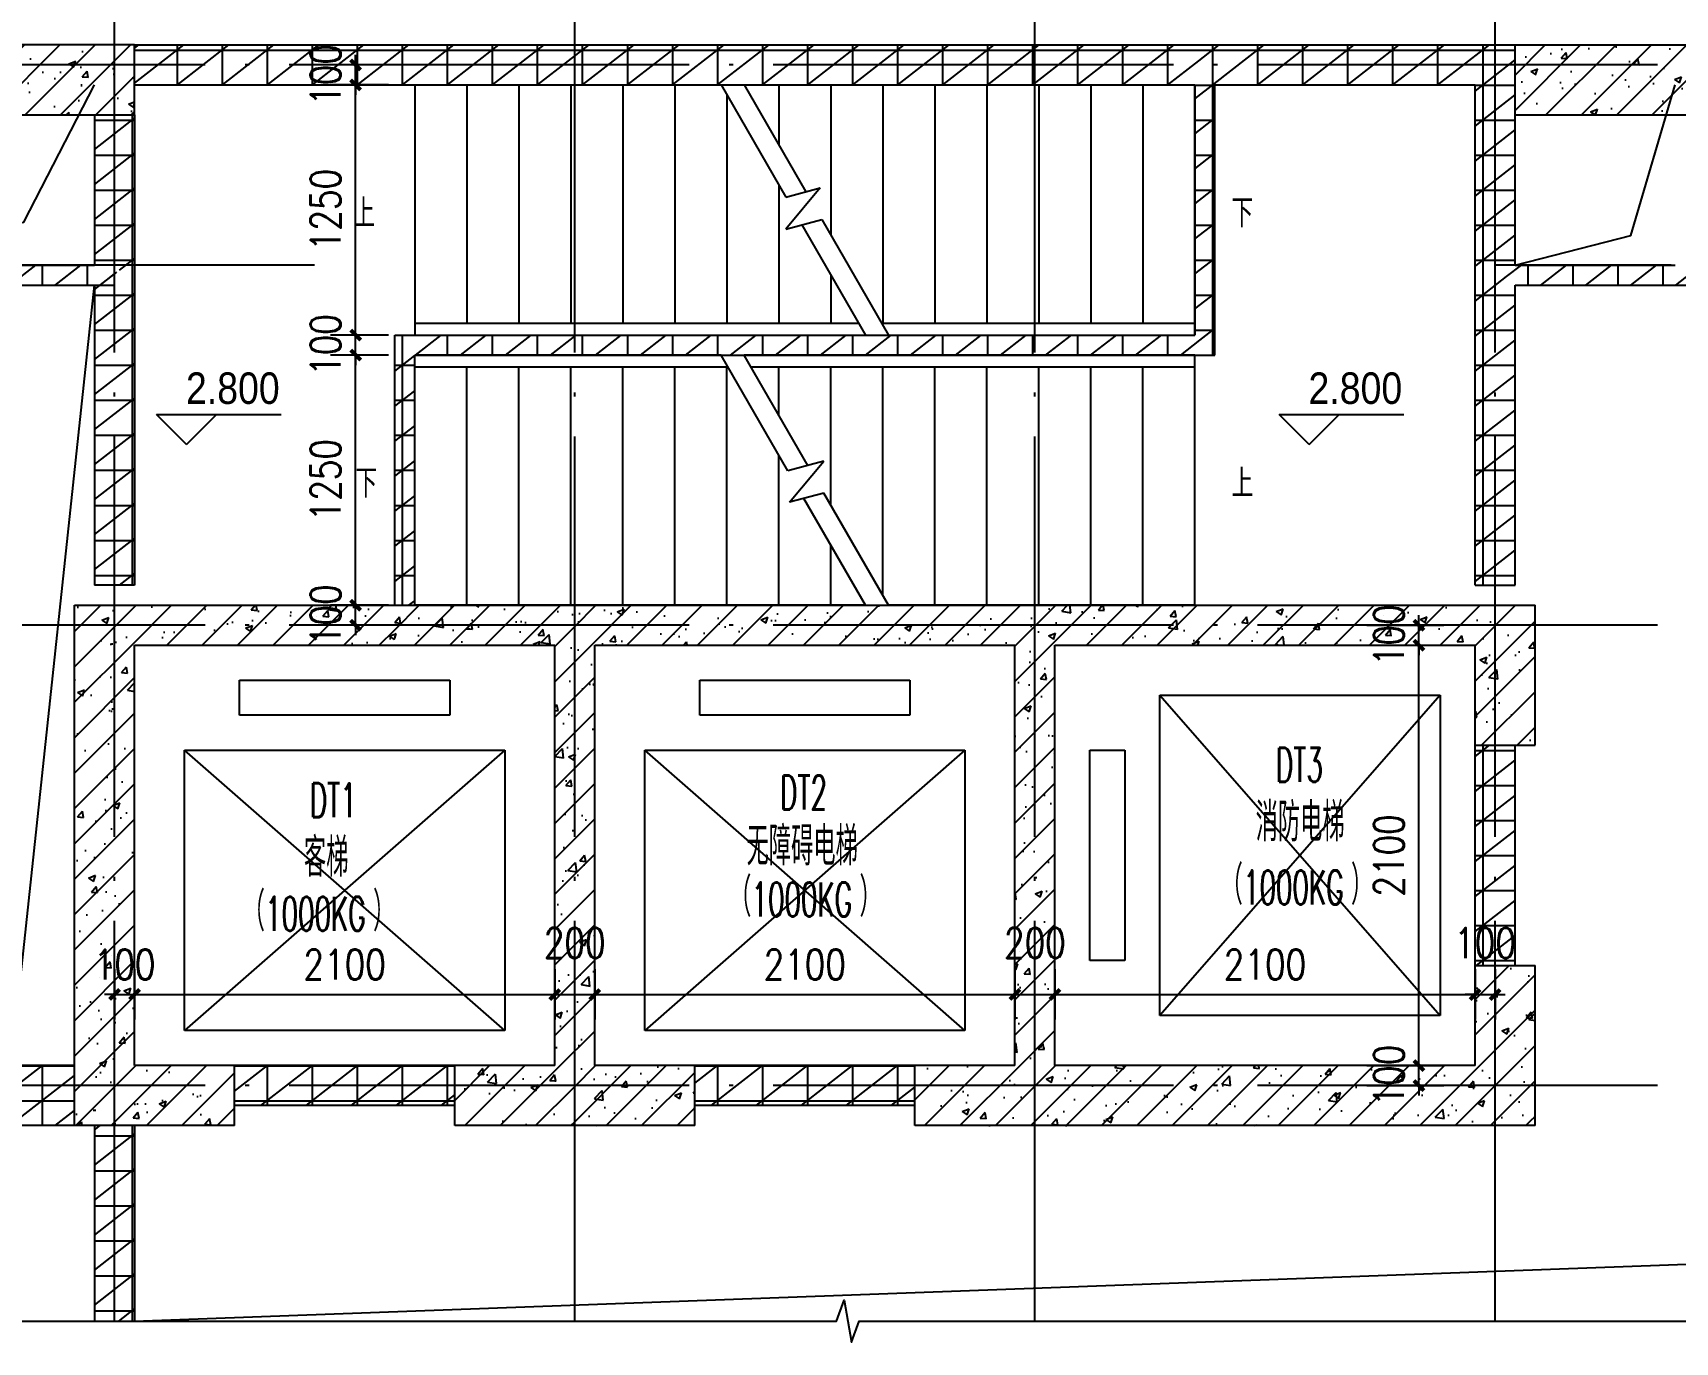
# Model space of a CAD drawing. Extents: x 718358 to 1668613, y -348838 to -159582.
# Drawn here: x 809477 to 817686, y -245156 to -238614 of the extents above; entities that cross this region are included whole.
import ezdxf

# ---------------------------------------------------------------- set-up
doc = ezdxf.new("R2010")
doc.units = 0
doc.header["$LTSCALE"] = 1000
doc.linetypes.add('DOTE', pattern=[2.42, 2, -0.2, 0.02, -0.2])
for name, color, linetype in [('建-墙体', 2, 'Continuous'), ('建-尺寸', 73, 'Continuous'), ('建-影线', 8, 'Continuous'), ('建-房间名', 7, 'Continuous'), ('建-柱子', 6, 'Continuous'), ('建-标高', 3, 'Continuous'), ('建-楼梯', 4, 'Continuous'), ('建-符号', 3, 'Continuous'), ('建-符号说明', 7, 'Continuous'), ('建-轴网', 14, 'DOTE')]:
    doc.layers.add(name, color=color, linetype=linetype)
doc.styles.add('_TCH_DIM', font='gt单线西文.shx', dxfattribs={"width": 0.8, "bigfont": 'gt单线中文.shx'})
doc.styles.add('DIM_FONT', font='SIMPLEX.shx', dxfattribs={"width": 0.8, "bigfont": 'GBCBIG.shx'})
doc.dimstyles.new('DIMN50', dxfattribs={"dimscale": 0.5, "dimtxt": 300, "dimasz": 100, "dimexe": 250, "dimexo": 300, "dimgap": 150, "dimtad": 1, "dimdec": 0, "dimzin": 0, "dimdsep": 46, "dimtxsty": 'DIM_FONT', "dimblk": 'ARCHTICK', "dimcen": 0.09, "dimdle": 1, "dimclrt": 7, "dimazin": 2, "dimtfac": 1, "dimtdec": 0, "dimtix": 1, "dimtmove": 2, "dimatfit": 3, "dimldrblk": 'ARCHTICK', "dimfxl": 1, "dimtolj": 1, "dimtzin": 0, "dimarcsym": 0})
pattern_1 = [(0, (0, 0), (0, 175), []), (37.875, (200, 0), (-84.807639, 109.038328), []), (90, (200, 0), (-225, 1e-14), [])]
pattern_2 = [(45, (0, 0), (-88.388348, 88.388348), []), (50, (0, 0), (358.63009, -31.37607), [37.5, -412.5]), (355, (0, 0), (-69.37567, 376.09607), [30, -330]), (100.4514, (29.9, -2.6), (289.25469, 344.71977), [31.8701, -350.57106]), (46.1842, (0, 100), (533.62052, -82.7595), [56.25, -618.75]), (96.6356, (44.47, 93.1), (467.33135, 487.05894), [47.80514, -525.8565]), (351.1842, (0, 100), (467.33097, 487.0593), [45, -495]), (21, (50, 75), (298.45353, -201.30945), [37.5, -412.5]), (326, (50, 75), (121.65767, 362.57502), [30, -330]), (71.4514, (74.87, 58.22), (420.11131, 161.26525), [31.8701, -350.57106]), (37.5, (0, 0), (6.079928, 166.446927), [0, -326, 0, -335, 0, -331.25]), (7.5, (0, 0), (131.53477, 197.205856), [0, -191, 0, -318.5, 0, -126.25]), (327.5, (-111.5, 0), (266.911218, -11.277436), [0, -125, 0, -390, 0, -517.5]), (317.5, (-161.5, 0), (291.593085, 50.05249), [0, -162.5, 0, -259, 0, -367.5])]

# ---------------------------------------------------------------- blocks, each defined once
blk = doc.blocks.new('_ArchTick')
at = {"color": 0, "linetype": 'ByBlock', "const_width": 0.4}
blk.add_lwpolyline([(-0.5, -0.5), (0.5, 0.5)], dxfattribs=at)
blk = doc.blocks.new('*D3218')
at = {"layer": 'Defpoints', "color": 0, "transparency": 16777216}
for p in [(815994, -243774.3), (816405, -243774.3), (815994, -243874.4)]:
    blk.add_point(p, dxfattribs=at)
at = {"layer": '建-尺寸', "color": 0, "lineweight": -2, "transparency": 16777216}
for p, q in [((816144, -243774.3), (816530, -243774.3)), ((816405, -243774.3), (816405, -243724.3)), ((816405, -243874.4), (816405, -243774.3)), ((816144, -243874.4), (816530, -243874.4)), ((816405, -243874.4), (816405, -243924.4))]:
    blk.add_line(p, q, dxfattribs=at)
at = {"layer": '建-尺寸', "color": 0, "lineweight": -2, "transparency": 16777216, "xscale": 50, "yscale": 50, "zscale": 50}
for p, rotation in [((816405, -243774.3), 270), ((816405, -243874.4), 90)]:
    blk.add_blockref('_ArchTick', p, dxfattribs=dict(at, rotation=rotation))
at = {"layer": '建-尺寸', "color": 7, "transparency": 16777216, "insert": (816255, -243824.3), "char_height": 150, "attachment_point": 5, "rotation": 90, "style": 'DIM_FONT'}
blk.add_mtext('\\A1;100', dxfattribs=at)
blk = doc.blocks.new('*D3219')
at = {"layer": 'Defpoints', "color": 0, "transparency": 16777216}
for p in [(815994, -241674.3), (816405, -241674.3), (815994, -243774.3)]:
    blk.add_point(p, dxfattribs=at)
at = {"layer": '建-尺寸', "color": 0, "lineweight": -2, "transparency": 16777216}
for p, q in [((816144, -241674.3), (816530, -241674.3)), ((816405, -243774.8), (816405, -241673.8)), ((816144, -243774.3), (816530, -243774.3))]:
    blk.add_line(p, q, dxfattribs=at)
at = {"layer": '建-尺寸', "color": 0, "lineweight": -2, "transparency": 16777216, "xscale": 50, "yscale": 50, "zscale": 50}
for p, rotation in [((816405, -241674.3), 90), ((816405, -243774.3), 270)]:
    blk.add_blockref('_ArchTick', p, dxfattribs=dict(at, rotation=rotation))
at = {"layer": '建-尺寸', "color": 7, "transparency": 16777216, "insert": (816255, -242724.3), "char_height": 150, "attachment_point": 5, "rotation": 90, "style": 'DIM_FONT'}
blk.add_mtext('\\A1;2100', dxfattribs=at)
blk = doc.blocks.new('*D3220')
at = {"layer": 'Defpoints', "color": 0, "transparency": 16777216}
for p in [(815994, -241574.1), (816405, -241574.1), (815994, -241674.3)]:
    blk.add_point(p, dxfattribs=at)
at = {"layer": '建-尺寸', "color": 0, "lineweight": -2, "transparency": 16777216}
for p, q in [((816144, -241574.1), (816530, -241574.1)), ((816405, -241574.1), (816405, -241524.1)), ((816405, -241674.3), (816405, -241574.1)), ((816144, -241674.3), (816530, -241674.3)), ((816405, -241674.3), (816405, -241724.3))]:
    blk.add_line(p, q, dxfattribs=at)
at = {"layer": '建-尺寸', "color": 0, "lineweight": -2, "transparency": 16777216, "xscale": 50, "yscale": 50, "zscale": 50}
for p, rotation in [((816405, -241574.1), 270), ((816405, -241674.3), 90)]:
    blk.add_blockref('_ArchTick', p, dxfattribs=dict(at, rotation=rotation))
at = {"layer": '建-尺寸', "color": 7, "transparency": 16777216, "insert": (816255, -241624.2), "char_height": 150, "attachment_point": 5, "rotation": 90, "style": 'DIM_FONT'}
blk.add_mtext('\\A1;100', dxfattribs=at)
blk = doc.blocks.new('*D3221')
at = {"layer": 'Defpoints', "color": 0, "transparency": 16777216}
for p in [(809885.5, -243143.1), (809985.5, -243143.1), (809985.5, -243419.4)]:
    blk.add_point(p, dxfattribs=at)
at = {"layer": '建-尺寸', "color": 0, "lineweight": -2, "transparency": 16777216}
for p, q in [((809885.5, -243293.1), (809885.5, -243544.4)), ((809985.5, -243293.1), (809985.5, -243544.4)), ((809885.5, -243419.4), (809835.5, -243419.4)), ((809885.5, -243419.4), (809985.5, -243419.4)), ((809985.5, -243419.4), (810035.5, -243419.4))]:
    blk.add_line(p, q, dxfattribs=at)
at = {"layer": '建-尺寸', "color": 0, "lineweight": -2, "transparency": 16777216, "xscale": 50, "yscale": 50, "zscale": 50}
blk.add_blockref('_ArchTick', (809885.5, -243419.4), dxfattribs=at)
at = {"layer": '建-尺寸', "color": 0, "lineweight": -2, "transparency": 16777216, "xscale": 50, "yscale": 50, "zscale": 50, "rotation": 180}
blk.add_blockref('_ArchTick', (809985.5, -243419.4), dxfattribs=at)
at = {"layer": '建-尺寸', "color": 7, "transparency": 16777216, "insert": (809935.5, -243269.4), "char_height": 150, "attachment_point": 5, "style": 'DIM_FONT'}
blk.add_mtext('\\A1;100', dxfattribs=at)
blk = doc.blocks.new('*D3222')
at = {"layer": 'Defpoints', "color": 0, "transparency": 16777216}
for p in [(809985.5, -243143.1), (812085.5, -243143.1), (812085.5, -243419.4)]:
    blk.add_point(p, dxfattribs=at)
at = {"layer": '建-尺寸', "color": 0, "lineweight": -2, "transparency": 16777216}
for p, q in [((809985.5, -243293.1), (809985.5, -243544.4)), ((812085.5, -243293.1), (812085.5, -243544.4)), ((809985, -243419.4), (812086, -243419.4))]:
    blk.add_line(p, q, dxfattribs=at)
at = {"layer": '建-尺寸', "color": 0, "lineweight": -2, "transparency": 16777216, "xscale": 50, "yscale": 50, "zscale": 50, "rotation": 180}
blk.add_blockref('_ArchTick', (809985.5, -243419.4), dxfattribs=at)
at = {"layer": '建-尺寸', "color": 0, "lineweight": -2, "transparency": 16777216, "xscale": 50, "yscale": 50, "zscale": 50}
blk.add_blockref('_ArchTick', (812085.5, -243419.4), dxfattribs=at)
at = {"layer": '建-尺寸', "color": 7, "transparency": 16777216, "insert": (811035.5, -243269.4), "char_height": 150, "attachment_point": 5, "style": 'DIM_FONT'}
blk.add_mtext('\\A1;2100', dxfattribs=at)
blk = doc.blocks.new('*D3223')
at = {"layer": 'Defpoints', "color": 0, "transparency": 16777216}
for p in [(812085.5, -243143.1), (812285.5, -243143.1), (812285.5, -243419.4)]:
    blk.add_point(p, dxfattribs=at)
at = {"layer": '建-尺寸', "color": 0, "lineweight": -2, "transparency": 16777216}
for p, q in [((812085.5, -243293.1), (812085.5, -243544.4)), ((812285.5, -243293.1), (812285.5, -243544.4)), ((812085, -243419.4), (812286, -243419.4))]:
    blk.add_line(p, q, dxfattribs=at)
at = {"layer": '建-尺寸', "color": 0, "lineweight": -2, "transparency": 16777216, "xscale": 50, "yscale": 50, "zscale": 50, "rotation": 180}
blk.add_blockref('_ArchTick', (812085.5, -243419.4), dxfattribs=at)
at = {"layer": '建-尺寸', "color": 0, "lineweight": -2, "transparency": 16777216, "xscale": 50, "yscale": 50, "zscale": 50}
blk.add_blockref('_ArchTick', (812285.5, -243419.4), dxfattribs=at)
at = {"layer": '建-尺寸', "color": 7, "transparency": 16777216, "insert": (812185.5, -243161.9), "char_height": 150, "attachment_point": 5, "style": 'DIM_FONT'}
blk.add_mtext('\\A1;200', dxfattribs=at)
blk = doc.blocks.new('*D3224')
at = {"layer": 'Defpoints', "color": 0, "transparency": 16777216}
for p in [(812285.5, -243143.1), (814385.5, -243143.1), (814385.5, -243419.4)]:
    blk.add_point(p, dxfattribs=at)
at = {"layer": '建-尺寸', "color": 0, "lineweight": -2, "transparency": 16777216}
for p, q in [((812285.5, -243293.1), (812285.5, -243544.4)), ((814385.5, -243293.1), (814385.5, -243544.4)), ((812285, -243419.4), (814386, -243419.4))]:
    blk.add_line(p, q, dxfattribs=at)
at = {"layer": '建-尺寸', "color": 0, "lineweight": -2, "transparency": 16777216, "xscale": 50, "yscale": 50, "zscale": 50, "rotation": 180}
blk.add_blockref('_ArchTick', (812285.5, -243419.4), dxfattribs=at)
at = {"layer": '建-尺寸', "color": 0, "lineweight": -2, "transparency": 16777216, "xscale": 50, "yscale": 50, "zscale": 50}
blk.add_blockref('_ArchTick', (814385.5, -243419.4), dxfattribs=at)
at = {"layer": '建-尺寸', "color": 7, "transparency": 16777216, "insert": (813335.5, -243269.4), "char_height": 150, "attachment_point": 5, "style": 'DIM_FONT'}
blk.add_mtext('\\A1;2100', dxfattribs=at)
blk = doc.blocks.new('*D3225')
at = {"layer": 'Defpoints', "color": 0, "transparency": 16777216}
for p in [(814385.5, -243143.1), (814585.5, -243143.1), (814585.5, -243419.4)]:
    blk.add_point(p, dxfattribs=at)
at = {"layer": '建-尺寸', "color": 0, "lineweight": -2, "transparency": 16777216}
for p, q in [((814385.5, -243293.1), (814385.5, -243544.4)), ((814585.5, -243293.1), (814585.5, -243544.4)), ((814385, -243419.4), (814586, -243419.4))]:
    blk.add_line(p, q, dxfattribs=at)
at = {"layer": '建-尺寸', "color": 0, "lineweight": -2, "transparency": 16777216, "xscale": 50, "yscale": 50, "zscale": 50, "rotation": 180}
blk.add_blockref('_ArchTick', (814385.5, -243419.4), dxfattribs=at)
at = {"layer": '建-尺寸', "color": 0, "lineweight": -2, "transparency": 16777216, "xscale": 50, "yscale": 50, "zscale": 50}
blk.add_blockref('_ArchTick', (814585.5, -243419.4), dxfattribs=at)
at = {"layer": '建-尺寸', "color": 7, "transparency": 16777216, "insert": (814485.5, -243161.9), "char_height": 150, "attachment_point": 5, "style": 'DIM_FONT'}
blk.add_mtext('\\A1;200', dxfattribs=at)
blk = doc.blocks.new('*D3226')
at = {"layer": 'Defpoints', "color": 0, "transparency": 16777216}
for p in [(814585.5, -243143.1), (816685.5, -243143.1), (816685.5, -243419.4)]:
    blk.add_point(p, dxfattribs=at)
at = {"layer": '建-尺寸', "color": 0, "lineweight": -2, "transparency": 16777216}
for p, q in [((814585.5, -243293.1), (814585.5, -243544.4)), ((816685.5, -243293.1), (816685.5, -243544.4)), ((814585, -243419.4), (816686, -243419.4))]:
    blk.add_line(p, q, dxfattribs=at)
at = {"layer": '建-尺寸', "color": 0, "lineweight": -2, "transparency": 16777216, "xscale": 50, "yscale": 50, "zscale": 50, "rotation": 180}
blk.add_blockref('_ArchTick', (814585.5, -243419.4), dxfattribs=at)
at = {"layer": '建-尺寸', "color": 0, "lineweight": -2, "transparency": 16777216, "xscale": 50, "yscale": 50, "zscale": 50}
blk.add_blockref('_ArchTick', (816685.5, -243419.4), dxfattribs=at)
at = {"layer": '建-尺寸', "color": 7, "transparency": 16777216, "insert": (815635.5, -243269.4), "char_height": 150, "attachment_point": 5, "style": 'DIM_FONT'}
blk.add_mtext('\\A1;2100', dxfattribs=at)
blk = doc.blocks.new('*D3227')
at = {"layer": 'Defpoints', "color": 0, "transparency": 16777216}
for p in [(816685.5, -243143.1), (816785.5, -243143.1), (816785.5, -243419.4)]:
    blk.add_point(p, dxfattribs=at)
at = {"layer": '建-尺寸', "color": 0, "lineweight": -2, "transparency": 16777216}
for p, q in [((816685.5, -243293.1), (816685.5, -243544.4)), ((816785.5, -243293.1), (816785.5, -243544.4)), ((816685.5, -243419.4), (816635.5, -243419.4)), ((816685.5, -243419.4), (816785.5, -243419.4)), ((816785.5, -243419.4), (816835.5, -243419.4))]:
    blk.add_line(p, q, dxfattribs=at)
at = {"layer": '建-尺寸', "color": 0, "lineweight": -2, "transparency": 16777216, "xscale": 50, "yscale": 50, "zscale": 50}
blk.add_blockref('_ArchTick', (816685.5, -243419.4), dxfattribs=at)
at = {"layer": '建-尺寸', "color": 0, "lineweight": -2, "transparency": 16777216, "xscale": 50, "yscale": 50, "zscale": 50, "rotation": 180}
blk.add_blockref('_ArchTick', (816785.5, -243419.4), dxfattribs=at)
at = {"layer": '建-尺寸', "color": 7, "transparency": 16777216, "insert": (816735.5, -243161.9), "char_height": 150, "attachment_point": 5, "style": 'DIM_FONT'}
blk.add_mtext('\\A1;100', dxfattribs=at)
blk = doc.blocks.new('*D3338')
at = {"layer": 'Defpoints', "color": 0, "transparency": 16777216}
for p in [(811090.2, -238774.1), (811403.9, -238774.1), (811403.9, -238874.1)]:
    blk.add_point(p, dxfattribs=at)
at = {"layer": '建-尺寸', "color": 0, "lineweight": -2, "transparency": 16777216}
for p, q in [((811253.9, -238774.1), (810965.2, -238774.1)), ((811090.2, -238774.1), (811090.2, -238724.1)), ((811090.2, -238874.1), (811090.2, -238774.1)), ((811253.9, -238874.1), (810965.2, -238874.1)), ((811090.2, -238874.1), (811090.2, -238924.1))]:
    blk.add_line(p, q, dxfattribs=at)
at = {"layer": '建-尺寸', "color": 0, "lineweight": -2, "transparency": 16777216, "xscale": 50, "yscale": 50, "zscale": 50}
for p, rotation in [((811090.2, -238774.1), 270), ((811090.2, -238874.1), 90)]:
    blk.add_blockref('_ArchTick', p, dxfattribs=dict(at, rotation=rotation))
at = {"layer": '建-尺寸', "color": 7, "transparency": 16777216, "insert": (810940.2, -238824.1), "char_height": 150, "attachment_point": 5, "rotation": 90, "style": 'DIM_FONT'}
blk.add_mtext('\\A1;100', dxfattribs=at)
blk = doc.blocks.new('*D3339')
at = {"layer": 'Defpoints', "color": 0, "transparency": 16777216}
for p in [(811090.2, -238874.1), (811403.9, -238874.1), (811403.9, -240124.1)]:
    blk.add_point(p, dxfattribs=at)
at = {"layer": '建-尺寸', "color": 0, "lineweight": -2, "transparency": 16777216}
for p, q in [((811253.9, -238874.1), (810965.2, -238874.1)), ((811090.2, -240124.6), (811090.2, -238873.6)), ((811253.9, -240124.1), (810965.2, -240124.1))]:
    blk.add_line(p, q, dxfattribs=at)
at = {"layer": '建-尺寸', "color": 0, "lineweight": -2, "transparency": 16777216, "xscale": 50, "yscale": 50, "zscale": 50}
for p, rotation in [((811090.2, -238874.1), 90), ((811090.2, -240124.1), 270)]:
    blk.add_blockref('_ArchTick', p, dxfattribs=dict(at, rotation=rotation))
at = {"layer": '建-尺寸', "color": 7, "transparency": 16777216, "insert": (810940.2, -239499.1), "char_height": 150, "attachment_point": 5, "rotation": 90, "style": 'DIM_FONT'}
blk.add_mtext('\\A1;1250', dxfattribs=at)
blk = doc.blocks.new('*D3340')
at = {"layer": 'Defpoints', "color": 0, "transparency": 16777216}
for p in [(811090.2, -240124.1), (811403.9, -240124.1), (811403.9, -240224.1)]:
    blk.add_point(p, dxfattribs=at)
at = {"layer": '建-尺寸', "color": 0, "lineweight": -2, "transparency": 16777216}
for p, q in [((811090.2, -240124.1), (811090.2, -240074.1)), ((811253.9, -240124.1), (810965.2, -240124.1)), ((811090.2, -240224.1), (811090.2, -240124.1)), ((811253.9, -240224.1), (810965.2, -240224.1)), ((811090.2, -240224.1), (811090.2, -240274.1))]:
    blk.add_line(p, q, dxfattribs=at)
at = {"layer": '建-尺寸', "color": 0, "lineweight": -2, "transparency": 16777216, "xscale": 50, "yscale": 50, "zscale": 50}
for p, rotation in [((811090.2, -240124.1), 270), ((811090.2, -240224.1), 90)]:
    blk.add_blockref('_ArchTick', p, dxfattribs=dict(at, rotation=rotation))
at = {"layer": '建-尺寸', "color": 7, "transparency": 16777216, "insert": (810940.2, -240174.1), "char_height": 150, "attachment_point": 5, "rotation": 90, "style": 'DIM_FONT'}
blk.add_mtext('\\A1;100', dxfattribs=at)
blk = doc.blocks.new('*D3341')
at = {"layer": 'Defpoints', "color": 0, "transparency": 16777216}
for p in [(811090.2, -240224.1), (811403.9, -240224.1), (811403.9, -241473.9)]:
    blk.add_point(p, dxfattribs=at)
at = {"layer": '建-尺寸', "color": 0, "lineweight": -2, "transparency": 16777216}
for p, q in [((811253.9, -240224.1), (810965.2, -240224.1)), ((811090.2, -241474.4), (811090.2, -240223.6)), ((811253.9, -241473.9), (810965.2, -241473.9))]:
    blk.add_line(p, q, dxfattribs=at)
at = {"layer": '建-尺寸', "color": 0, "lineweight": -2, "transparency": 16777216, "xscale": 50, "yscale": 50, "zscale": 50}
for p, rotation in [((811090.2, -240224.1), 90), ((811090.2, -241473.9), 270)]:
    blk.add_blockref('_ArchTick', p, dxfattribs=dict(at, rotation=rotation))
at = {"layer": '建-尺寸', "color": 7, "transparency": 16777216, "insert": (810940.2, -240849), "char_height": 150, "attachment_point": 5, "rotation": 90, "style": 'DIM_FONT'}
blk.add_mtext('\\A1;1250', dxfattribs=at)
blk = doc.blocks.new('*D3342')
at = {"layer": 'Defpoints', "color": 0, "transparency": 16777216}
for p in [(811090.2, -241473.9), (811403.9, -241473.9), (811403.9, -241574.1)]:
    blk.add_point(p, dxfattribs=at)
at = {"layer": '建-尺寸', "color": 0, "lineweight": -2, "transparency": 16777216}
for p, q in [((811253.9, -241473.9), (810965.2, -241473.9)), ((811090.2, -241473.9), (811090.2, -241423.9)), ((811090.2, -241574.1), (811090.2, -241473.9)), ((811253.9, -241574.1), (810965.2, -241574.1)), ((811090.2, -241574.1), (811090.2, -241624.1))]:
    blk.add_line(p, q, dxfattribs=at)
at = {"layer": '建-尺寸', "color": 0, "lineweight": -2, "transparency": 16777216, "xscale": 50, "yscale": 50, "zscale": 50}
for p, rotation in [((811090.2, -241473.9), 270), ((811090.2, -241574.1), 90)]:
    blk.add_blockref('_ArchTick', p, dxfattribs=dict(at, rotation=rotation))
at = {"layer": '建-尺寸', "color": 7, "transparency": 16777216, "insert": (810940.2, -241524), "char_height": 150, "attachment_point": 5, "rotation": 90, "style": 'DIM_FONT'}
blk.add_mtext('\\A1;100', dxfattribs=at)

msp = doc.modelspace()

# ---------------------------------------------------------------- hatches: boundary and pattern name
at = {"layer": '建-影线'}
h = msp.add_hatch(dxfattribs=at)
h.set_pattern_fill('钢筋混凝土', color=256, scale=50, style=0)
h.set_pattern_definition(pattern_2)
h.paths.add_polyline_path([(809985.5, -238674.1), (808085.5, -238674.1), (808085.5, -241674.1), (808385.5, -241674.1), (808385.5, -239024.1), (809985.5, -239024.1)])
h = msp.add_hatch(dxfattribs=at)
h.set_pattern_fill('空心砖', color=256, scale=50, style=0)
h.set_pattern_definition(pattern_1)
h.paths.add_polyline_path([(809985.5, -238674.1), (809985.5, -238874.1), (815285.5, -238874.1), (815318.9, -238807.4), (815285.5, -238674.1)])
h = msp.add_hatch(dxfattribs=at)
h.set_pattern_fill('空心砖', color=256, scale=50, style=0)
h.set_pattern_definition(pattern_1)
h.paths.add_polyline_path([(815318.9, -238807.4), (815385.5, -238874.1), (816685.5, -238874.1), (816885.5, -238674.1), (815285.5, -238674.1)])
h = msp.add_hatch(dxfattribs=at)
h.set_pattern_fill('空心砖', color=256, scale=50, style=0)
h.set_pattern_definition(pattern_1)
h.paths.add_polyline_path([(816818.9, -239807.6), (816885.5, -239774.3), (816885.5, -238674.1), (816685.5, -238874.1), (816685.5, -239774.3)])
h = msp.add_hatch(dxfattribs=at)
h.set_pattern_fill('钢筋混凝土', color=256, scale=50, style=0)
h.set_pattern_definition(pattern_2)
h.paths.add_polyline_path([(816885.5, -238674.1), (816885.5, -239024.1), (817785.5, -239024.1), (817785.5, -238674.1)])
h = msp.add_hatch(dxfattribs=at)
h.set_pattern_fill('空心砖', color=256, scale=50, style=0)
h.set_pattern_definition(pattern_1)
h.paths.add_polyline_path([(815285.5, -240124.1), (815385.5, -240224.1), (815385.5, -238874.1), (815318.9, -238807.4), (815285.5, -238874.1)])
h = msp.add_hatch(dxfattribs=at)
h.set_pattern_fill('空心砖', color=256, scale=50, style=0)
h.set_pattern_definition(pattern_1)
h.paths.add_polyline_path([(809985.5, -239024.1), (809785.5, -239024.1), (809785.5, -239774.3), (809885.5, -239807.6), (809985.5, -239774.3)])
h = msp.add_hatch(dxfattribs=at)
h.set_pattern_fill('空心砖', color=256, scale=50, style=0)
h.set_pattern_definition(pattern_1)
h.paths.add_polyline_path([(808385.5, -239774.3), (808385.5, -239874.3), (809885.5, -239874.3), (809885.5, -239807.6), (809785.5, -239774.3)])
h = msp.add_hatch(dxfattribs=at)
h.set_pattern_fill('空心砖', color=256, scale=50, style=0)
h.set_pattern_definition(pattern_1)
h.paths.add_polyline_path([(809860.5, -239824.3), (809785.5, -239874.3), (809785.5, -241374.1), (809985.5, -241374.1), (809985.5, -239774.3)])
h = msp.add_hatch(dxfattribs=at)
h.set_pattern_fill('空心砖', color=256, scale=50, style=0)
h.set_pattern_definition(pattern_1)
h.paths.add_polyline_path([(816885.5, -241374.3), (816885.5, -239874.3), (816818.9, -239807.6), (816685.5, -239774.3), (816685.5, -241374.3)])
h = msp.add_hatch(dxfattribs=at)
h.set_pattern_fill('空心砖', color=256, scale=50, style=0)
h.set_pattern_definition(pattern_1)
h.paths.add_polyline_path([(816818.9, -239807.6), (816885.5, -239874.3), (817785.5, -239874.3), (817752.2, -239807.6), (817685.5, -239774.3), (816885.5, -239774.3)])
h = msp.add_hatch(dxfattribs=at)
h.set_pattern_fill('空心砖', color=256, scale=50, style=0)
h.set_pattern_definition(pattern_1)
h.paths.add_polyline_path([(811285.5, -241474.3), (811385.5, -241474.3), (811385.5, -240224.1), (811285.5, -240124.1)])
h = msp.add_hatch(dxfattribs=at)
h.set_pattern_fill('空心砖', color=256, scale=50, style=0)
h.set_pattern_definition(pattern_1)
h.paths.add_polyline_path([(811285.5, -240124.1), (811385.5, -240224.1), (815385.5, -240224.1), (815285.5, -240124.1)])
h = msp.add_hatch(dxfattribs=at)
h.set_pattern_fill('钢筋混凝土', color=256, scale=50, style=0)
h.set_pattern_definition(pattern_2)
h.paths.add_polyline_path([(809685.5, -244074.3), (809985.5, -243774.3), (809985.5, -241674.3), (809685.5, -241474.3)])
h = msp.add_hatch(dxfattribs=at)
h.set_pattern_fill('钢筋混凝土', color=256, scale=50, style=0)
h.set_pattern_definition(pattern_2)
h.paths.add_polyline_path([(809685.5, -241474.3), (809985.5, -241674.3), (811285.5, -241674.3), (811285.5, -241474.3)])
h = msp.add_hatch(dxfattribs=at)
h.set_pattern_fill('钢筋混凝土', color=256, scale=50, style=0)
h.set_pattern_definition(pattern_2)
h.paths.add_polyline_path([(811285.5, -241474.3), (811285.5, -241674.3), (812085.5, -241674.3), (812185.6, -241607.6), (812185.8, -241474.3)])
h = msp.add_hatch(dxfattribs=at)
h.set_pattern_fill('钢筋混凝土', color=256, scale=50, style=0)
h.set_pattern_definition(pattern_2)
h.paths.add_polyline_path([(812185.6, -241607.6), (812285.5, -241674.3), (814385.5, -241674.3), (814485.6, -241607.6), (814485.8, -241474.3), (812185.8, -241474.3)])
h = msp.add_hatch(dxfattribs=at)
h.set_pattern_fill('钢筋混凝土', color=256, scale=50, style=0)
h.set_pattern_definition(pattern_2)
h.paths.add_polyline_path([(814485.6, -241607.6), (814585.5, -241674.3), (816685.5, -241674.3), (816985.5, -241474.3), (814485.8, -241474.3)])
h = msp.add_hatch(dxfattribs=at)
h.set_pattern_fill('钢筋混凝土', color=256, scale=50, style=0)
h.set_pattern_definition(pattern_2)
h.paths.add_polyline_path([(816985.5, -242174.1), (816985.5, -241474.3), (816685.5, -241674.3), (816685.5, -242174.1)])
h = msp.add_hatch(dxfattribs=at)
h.set_pattern_fill('钢筋混凝土', color=256, scale=50, style=0)
h.set_pattern_definition(pattern_2)
h.paths.add_polyline_path([(812185.6, -243874.3), (812285.5, -243774.3), (812285.5, -241674.3), (812185.6, -241607.6), (812085.5, -241674.3), (812085.5, -243774.3)])
h = msp.add_hatch(dxfattribs=at)
h.set_pattern_fill('钢筋混凝土', color=256, scale=50, style=0)
h.set_pattern_definition(pattern_2)
h.paths.add_polyline_path([(814485.6, -243874.3), (814585.5, -243774.3), (814585.5, -241674.3), (814485.6, -241607.6), (814385.5, -241674.3), (814385.5, -243774.3)])
h = msp.add_hatch(dxfattribs=at)
h.set_pattern_fill('空心砖', color=256, scale=50, style=0)
h.set_pattern_definition(pattern_1)
h.paths.add_polyline_path([(816685.5, -243274.1), (816885.5, -243274.1), (816885.5, -242174.1), (816685.5, -242174.1)])
h = msp.add_hatch(dxfattribs=at)
h.set_pattern_fill('钢筋混凝土', color=256, scale=50, style=0)
h.set_pattern_definition(pattern_2)
h.paths.add_polyline_path([(816685.5, -243774.3), (816985.5, -244074.3), (816985.5, -243274.1), (816685.5, -243274.1)])
h = msp.add_hatch(dxfattribs=at)
h.set_pattern_fill('空心砖', color=256, scale=50, style=0)
h.set_pattern_definition(pattern_1)
h.paths.add_polyline_path([(808385.5, -243774.1), (808385.5, -244074.1), (809685.5, -244074.1), (809685.5, -243774.1)])
h = msp.add_hatch(dxfattribs=at)
h.set_pattern_fill('钢筋混凝土', color=256, scale=50, style=0)
h.set_pattern_definition(pattern_2)
h.paths.add_polyline_path([(810485.5, -243774.3), (809985.5, -243774.3), (809685.5, -244074.3), (810485.5, -244074.3)])
h = msp.add_hatch(dxfattribs=at)
h.set_pattern_fill('空心砖', color=256, scale=50, style=0)
h.set_pattern_definition(pattern_1)
h.paths.add_polyline_path([(811585.5, -243974.3), (811585.5, -243774.3), (810485.5, -243774.3), (810485.5, -243974.3)])
h = msp.add_hatch(dxfattribs=at)
h.set_pattern_fill('钢筋混凝土', color=256, scale=50, style=0)
h.set_pattern_definition(pattern_2)
h.paths.add_polyline_path([(812185.6, -243874.3), (812085.5, -243774.3), (811585.5, -243774.3), (811585.5, -244074.3), (812185.8, -244074.3)])
h = msp.add_hatch(dxfattribs=at)
h.set_pattern_fill('钢筋混凝土', color=256, scale=50, style=0)
h.set_pattern_definition(pattern_2)
h.paths.add_polyline_path([(812785.5, -243774.3), (812285.5, -243774.3), (812185.6, -243874.3), (812185.8, -244074.3), (812785.5, -244074.3)])
h = msp.add_hatch(dxfattribs=at)
h.set_pattern_fill('空心砖', color=256, scale=50, style=0)
h.set_pattern_definition(pattern_1)
h.paths.add_polyline_path([(813885.5, -243974.3), (813885.5, -243774.3), (812785.5, -243774.3), (812785.5, -243974.3)])
h = msp.add_hatch(dxfattribs=at)
h.set_pattern_fill('钢筋混凝土', color=256, scale=50, style=0)
h.set_pattern_definition(pattern_2)
h.paths.add_polyline_path([(814485.6, -243874.3), (814385.5, -243774.3), (813885.5, -243774.3), (813885.5, -244074.3), (814485.8, -244074.3)])
h = msp.add_hatch(dxfattribs=at)
h.set_pattern_fill('钢筋混凝土', color=256, scale=50, style=0)
h.set_pattern_definition(pattern_2)
h.paths.add_polyline_path([(816985.5, -244074.3), (816685.5, -243774.3), (814585.5, -243774.3), (814485.6, -243874.3), (814485.8, -244074.3)])
h = msp.add_hatch(dxfattribs=at)
h.set_pattern_fill('空心砖', color=256, scale=50, style=0)
h.set_pattern_definition(pattern_1)
h.paths.add_polyline_path([(809985.5, -245051.4), (809985.5, -244074.3), (809785.5, -244074.3), (809785.5, -245051.4)])

# ---------------------------------------------------------------- linework, layer by layer
at = {"layer": '建-墙体'}
for p, q in [((809985.5, -238674.1), (815285.5, -238674.1)), ((815285.5, -238674.1), (816885.5, -238674.1)), ((816885.5, -239774.3), (816885.5, -238674.1)), ((809985.5, -238874.1), (815285.5, -238874.1)), ((815285.5, -240124.1), (815285.5, -238874.1)), ((815385.5, -240224.1), (815385.5, -238874.1)), ((815385.5, -238874.1), (816685.5, -238874.1)), ((816685.5, -239774.3), (816685.5, -238874.1)), ((809785.5, -239024.1), (809785.5, -239774.3)), ((809985.5, -239024.1), (809985.5, -239774.3)), ((808385.5, -239774.3), (809785.5, -239774.3)), ((809985.5, -239774.3), (809985.5, -241374.1)), ((816685.5, -241374.3), (816685.5, -239774.3)), ((816885.5, -239774.3), (817685.5, -239774.3)), ((808385.5, -239874.3), (809885.5, -239874.3)), ((809785.5, -239874.3), (809785.5, -241374.1)), ((816885.5, -241374.3), (816885.5, -239874.3)), ((816885.5, -239874.3), (817785.5, -239874.3)), ((811285.5, -241474.3), (811285.5, -240124.1)), ((811285.5, -240124.1), (815285.5, -240124.1)), ((811385.5, -241474.3), (811385.5, -240224.1)), ((811385.5, -240224.1), (815385.5, -240224.1)), ((809985.5, -241374.1), (809785.5, -241374.1)), ((816685.5, -241374.3), (816885.5, -241374.3)), ((816685.5, -243274.1), (816685.5, -242174.1)), ((816885.5, -243274.1), (816885.5, -242174.1)), ((809685.5, -243774.1), (808385.5, -243774.1)), ((811585.5, -243774.3), (810485.5, -243774.3)), ((813885.5, -243774.3), (812785.5, -243774.3)), ((811585.5, -243974.3), (810485.5, -243974.3)), ((813885.5, -243974.3), (812785.5, -243974.3)), ((809685.5, -244074.1), (808385.5, -244074.1)), ((809785.5, -244074.3), (809785.5, -245051.4)), ((809985.5, -244074.3), (809785.5, -244074.3)), ((809985.5, -244074.3), (809985.5, -245051.4))]:
    msp.add_line(p, q, dxfattribs=at)
at = {"layer": '建-影线'}
for points in [[(808351.9, -239774.3), (809431.8, -239560.5), (809785.5, -238874.1)], [(816885.5, -239774.3), (817463.6, -239627.3), (817685.5, -238874.1)], [(808385.5, -243774.1), (809417.7, -243325.5), (809785.5, -239874.3)], [(809985.5, -245051.4), (818242.7, -244748.6), (818885.5, -239874.3)]]:
    msp.add_lwpolyline(points, dxfattribs=at)
at = {"layer": '建-柱子'}
for p, q in [((809985.5, -238674.1), (808085.5, -238674.1)), ((809985.5, -239024.1), (809985.5, -238674.1)), ((816885.5, -238674.1), (817785.5, -238674.1)), ((808385.5, -239024.1), (809985.5, -239024.1)), ((816885.5, -239024.1), (817785.5, -239024.1)), ((809685.5, -244074.3), (809685.5, -241474.3)), ((809685.5, -241474.3), (811285.5, -241474.3)), ((811285.5, -241474.3), (812185.8, -241474.3)), ((812185.8, -241474.3), (814485.8, -241474.3)), ((814485.8, -241474.3), (816985.5, -241474.3)), ((816985.5, -242174.1), (816985.5, -241474.3)), ((809985.5, -243774.3), (809985.5, -241674.3)), ((809985.5, -241674.3), (811285.5, -241674.3)), ((811285.5, -241674.3), (812085.5, -241674.3)), ((812085.5, -243774.3), (812085.5, -241674.3)), ((812285.5, -243774.3), (812285.5, -241674.3)), ((812285.5, -241674.3), (814385.5, -241674.3)), ((814385.5, -243774.3), (814385.5, -241674.3)), ((814585.5, -243774.3), (814585.5, -241674.3)), ((814585.5, -241674.3), (816685.5, -241674.3)), ((816685.5, -242174.1), (816685.5, -241674.3)), ((816685.5, -242174.1), (816985.5, -242174.1)), ((816685.5, -243774.3), (816685.5, -243274.1)), ((816685.5, -243274.1), (816985.5, -243274.1)), ((816985.5, -244074.3), (816985.5, -243274.1)), ((810485.5, -243774.3), (809985.5, -243774.3)), ((810485.5, -244074.3), (810485.5, -243774.3)), ((812085.5, -243774.3), (811585.5, -243774.3)), ((811585.5, -244074.3), (811585.5, -243774.3)), ((812785.5, -243774.3), (812285.5, -243774.3)), ((812785.5, -244074.3), (812785.5, -243774.3)), ((814385.5, -243774.3), (813885.5, -243774.3)), ((813885.5, -244074.3), (813885.5, -243774.3)), ((816685.5, -243774.3), (814585.5, -243774.3)), ((810485.5, -244074.3), (809685.5, -244074.3)), ((812185.8, -244074.3), (811585.5, -244074.3)), ((812785.5, -244074.3), (812185.8, -244074.3)), ((814485.8, -244074.3), (813885.5, -244074.3)), ((816985.5, -244074.3), (814485.8, -244074.3))]:
    msp.add_line(p, q, dxfattribs=at)
at = {"layer": '建-标高'}
for p, q in [((810245.4, -240670.6), (810095.4, -240520.6)), ((810095.4, -240520.6), (810718.7, -240520.6)), ((810245.4, -240670.6), (810395.4, -240520.6)), ((815856, -240670.6), (815706, -240520.6)), ((815706, -240520.6), (816329.3, -240520.6)), ((815856, -240670.6), (816006, -240520.6))]:
    msp.add_line(p, q, dxfattribs=at)
at = {"layer": '建-楼梯'}
for p, q in [((811385.5, -238874.1), (812916.9, -238874.1)), ((811385.5, -238874.1), (811385.5, -240064.1)), ((811645.5, -238874.1), (811645.5, -240064.1)), ((811905.5, -238874.1), (811905.5, -240064.1)), ((812165.5, -238874.1), (812165.5, -240064.1)), ((812425.5, -238874.1), (812425.5, -240064.1)), ((812685.5, -238874.1), (812685.5, -240064.1)), ((812916.9, -238874.1), (813240.6, -239434.7)), ((812945.5, -238923.6), (812945.5, -240064.1)), ((813032.4, -238874.1), (815285.5, -238874.1)), ((813032.4, -238874.1), (813340.6, -239407.9)), ((813205.5, -238874.1), (813205.5, -239173.9)), ((813465.5, -238874.1), (813465.5, -239624.2)), ((813725.5, -238874.1), (813725.5, -240064.1)), ((813985.5, -238874.1), (813985.5, -240064.1)), ((814245.5, -238874.1), (814245.5, -240064.1)), ((814505.5, -238874.1), (814505.5, -240064.1)), ((814765.5, -238874.1), (814765.5, -240064.1)), ((815025.5, -238874.1), (815025.5, -240064.1)), ((815285.5, -238874.1), (815285.5, -240064.1)), ((813205.5, -239373.9), (813205.5, -240064.1)), ((813413, -239388.5), (813240.1, -239594.5)), ((813240.6, -239434.7), (813413, -239388.5)), ((813240.1, -239594.5), (813420.5, -239546.2)), ((813320.5, -239573), (813638.6, -240124.1)), ((813420.5, -239546.2), (813754.1, -240124.1)), ((813465.5, -239824.2), (813465.5, -240064.1)), ((811385.5, -240064.1), (811385.5, -240124.1)), ((811385.5, -240064.1), (813604, -240064.1)), ((811385.5, -240064.1), (811385.5, -240124.1)), ((813719.5, -240064.1), (815285.5, -240064.1)), ((815285.5, -240064.1), (815285.5, -240124.1)), ((815285.5, -240064.1), (815285.5, -240124.1)), ((811385.5, -240124.1), (813638.6, -240124.1)), ((811385.5, -240124.1), (813638.6, -240124.1)), ((813754.1, -240124.1), (815285.5, -240124.1)), ((813754.1, -240124.1), (815285.5, -240124.1)), ((812916.9, -240224.1), (811385.5, -240224.1)), ((811385.5, -240284.1), (811385.5, -240224.1)), ((812916.9, -240224.1), (811385.5, -240224.1)), ((811385.5, -240284.1), (811385.5, -240224.1)), ((813250.6, -240801.9), (812916.9, -240224.1)), ((815285.5, -240224.1), (813032.4, -240224.1)), ((813350.6, -240775.1), (813032.4, -240224.1)), ((815285.5, -240224.1), (813032.4, -240224.1)), ((815285.5, -240284.1), (815285.5, -240224.1)), ((815285.5, -240284.1), (815285.5, -240224.1)), ((811385.5, -241474.1), (811385.5, -240284.1)), ((812951.6, -240284.1), (811385.5, -240284.1)), ((811645.5, -241474.1), (811645.5, -240284.1)), ((811905.5, -241474.1), (811905.5, -240284.1)), ((812165.5, -241474.1), (812165.5, -240284.1)), ((812425.5, -241474.1), (812425.5, -240284.1)), ((812685.5, -241474.1), (812685.5, -240284.1)), ((812945.5, -241474.1), (812945.5, -240284.1)), ((815285.5, -240284.1), (813067.1, -240284.1)), ((813205.5, -240523.9), (813205.5, -240284.1)), ((813465.5, -240974.2), (813465.5, -240284.1)), ((813725.5, -241424.6), (813725.5, -240284.1)), ((813985.5, -241474.1), (813985.5, -240284.1)), ((814245.5, -241474.1), (814245.5, -240284.1)), ((814505.5, -241474.1), (814505.5, -240284.1)), ((814765.5, -241474.1), (814765.5, -240284.1)), ((815025.5, -241474.1), (815025.5, -240284.1)), ((815285.5, -241474.1), (815285.5, -240284.1)), ((813205.5, -241474.1), (813205.5, -240723.9)), ((813431, -240753.6), (813250.6, -240801.9)), ((813258.1, -240959.6), (813431, -240753.6)), ((813430.4, -240913.5), (813258.1, -240959.6)), ((813754.1, -241474.1), (813430.4, -240913.5)), ((813638.6, -241474.1), (813330.4, -240940.3)), ((813465.5, -241474.1), (813465.5, -241174.2)), ((813638.6, -241474.1), (811385.5, -241474.1)), ((815285.5, -241474.1), (813754.1, -241474.1)), ((810510.5, -241849.1), (811560.5, -241849.1)), ((810510.5, -242024.1), (810510.5, -241849.1)), ((811560.5, -241849.1), (811560.5, -242024.1)), ((812810.5, -242024.1), (812810.5, -241849.1)), ((812810.5, -241849.1), (813860.5, -241849.1)), ((813860.5, -241849.1), (813860.5, -242024.1)), ((815110.5, -241924.1), (816510.5, -241924.1)), ((815110.5, -243524.1), (815110.5, -241924.1)), ((815110.5, -241924.1), (816510.5, -243524.1)), ((816510.5, -241924.1), (815110.5, -243524.1)), ((816510.5, -241924.1), (816510.5, -243524.1)), ((811560.5, -242024.1), (810510.5, -242024.1)), ((813860.5, -242024.1), (812810.5, -242024.1)), ((810235.5, -243599.1), (810235.5, -242199.1)), ((810235.5, -242199.1), (811835.5, -242199.1)), ((811835.5, -242199.1), (810235.5, -243599.1)), ((811835.5, -243599.1), (810235.5, -242199.1)), ((811835.5, -242199.1), (811835.5, -243599.1)), ((812535.5, -243599.1), (812535.5, -242199.1)), ((812535.5, -242199.1), (814135.5, -242199.1)), ((814135.5, -242199.1), (812535.5, -243599.1)), ((814135.5, -243599.1), (812535.5, -242199.1)), ((814135.5, -242199.1), (814135.5, -243599.1)), ((814760.5, -242199.1), (814935.5, -242199.1)), ((814760.5, -243249.1), (814760.5, -242199.1)), ((814935.5, -242199.1), (814935.5, -243249.1)), ((814935.5, -243249.1), (814760.5, -243249.1)), ((816510.5, -243524.1), (815110.5, -243524.1)), ((811835.5, -243599.1), (810235.5, -243599.1)), ((814135.5, -243599.1), (812535.5, -243599.1))]:
    msp.add_line(p, q, dxfattribs=at)
at = {"layer": '建-符号'}
for points in [[(811255.5, -239499.1, 0, 0, 0), (813055.5, -239499.1, 40, 0, 0), (813205.5, -239499.1, 0, 0, 0)], [(815415.5, -239499.1, 0, 0, 0), (813615.5, -239499.1, 40, 0, 0), (813465.5, -239499.1, 0, 0, 0)], [(811255.5, -240849.1, 0, 0, 0), (813055.5, -240849.1, 40, 0, 0), (813205.5, -240849.1, 0, 0, 0)], [(815415.5, -240849.1, 0, 0, 0), (813615.5, -240849.1, 40, 0, 0), (813465.5, -240849.1, 0, 0, 0)]]:
    msp.add_lwpolyline(points, format="xyseb", dxfattribs=at)
msp.add_lwpolyline([(807082.5, -245051.4), (813493.8, -245051.4), (813532.1, -244946.4), (813569.1, -245156.4), (813606.3, -245051.4), (820017.7, -245051.4)], dxfattribs=at)
at = {"layer": '建-轴网'}
for p, q in [((809885.5, -245051.4), (809885.5, -238166.6)), ((812185.5, -245051.4), (812185.5, -238166.6)), ((814485.5, -245051.4), (814485.5, -238166.6)), ((816785.5, -245051.4), (816785.5, -238166.6)), ((820017.7, -238774.1), (807082.5, -238774.1)), ((810885.5, -239774.3), (807385.5, -239774.3)), ((820085.5, -239774.3), (816785.5, -239774.3)), ((820017.7, -241574.1), (807082.5, -241574.1)), ((820017.7, -243874.1), (807082.5, -243874.1))]:
    msp.add_line(p, q, dxfattribs=at)

# ---------------------------------------------------------------- texts
at = {"layer": '建-房间名', "style": 'DIM_FONT'}
for s, height, width, p in [('DT3', 170, 0.564706, (815690.3, -242356.7)), ('DT1', 170, 0.564706, (810861.6, -242533.7)), ('DT2', 170, 0.564706, (813212.1, -242495.3)), ('消防电梯', 192.91, 0.8, (815588.6, -242654.1)), ('客梯', 192.91, 0.8, (810832.2, -242831.1)), ('无障碍电梯', 192.91, 0.8, (813044.6, -242774.5)), ('（', 192.9, 0.8, (815413.6, -242969)), ('1000KG', 170, 0.564706, (815525.9, -242969)), ('）', 192.9, 0.8, (816065.4, -242969)), ('（', 192.9, 0.8, (810525.9, -243101)), ('）', 192.9, 0.8, (811177.6, -243101)), ('（', 192.9, 0.8, (812957.1, -243028.9)), ('1000KG', 170, 0.564706, (813069.5, -243028.9)), ('）', 192.9, 0.8, (813608.9, -243028.9)), ('1000KG', 170, 0.564706, (810638.2, -243101))]:
    msp.add_text(s, height=height, dxfattribs=dict(at, width=width)).set_placement(p)
at = {"layer": '建-标高', "style": '_TCH_DIM', "width": 0.888889}
for p in [(810242.4, -240468.1), (815852.9, -240468.1)]:
    msp.add_text('2.800', height=157.5, dxfattribs=at).set_placement(p)
at = {"layer": '建-符号说明', "style": '_TCH_DIM', "width": 0.8}
for s, p in [('上', (811078.5, -239586.6)), ('下', (815468, -239586.6)), ('下', (811089.5, -240936.6)), ('上', (815468, -240936.6))]:
    msp.add_text(s, height=143.3, dxfattribs=at).set_placement(p)

# ---------------------------------------------------------------- dimensions: what is measured, and where the dimension line sits
at = {"layer": '建-尺寸'}
for p1, p2, distance, picture, middle in [((811403.9, -238874.1), (811403.9, -238774.1), 313.8, '*D3338', (810940.2, -238824.1)), ((811403.9, -240124.1), (811403.9, -238874.1), 313.8, '*D3339', (810940.2, -239499.1)), ((811403.9, -240224.1), (811403.9, -240124.1), 313.8, '*D3340', (810940.2, -240174.1)), ((811403.9, -241473.9), (811403.9, -240224.1), 313.8, '*D3341', (810940.2, -240849)), ((811403.9, -241574.1), (811403.9, -241473.9), 313.8, '*D3342', (810940.2, -241524)), ((815994, -241674.3), (815994, -241574.1), -411, '*D3220', (816255, -241624.2)), ((815994, -243774.3), (815994, -241674.3), -411, '*D3219', (816255, -242724.3)), ((809885.5, -243143.1), (809985.5, -243143.1), -276.3, '*D3221', (809935.5, -243269.4)), ((809985.5, -243143.1), (812085.5, -243143.1), -276.3, '*D3222', (811035.5, -243269.4)), ((812285.5, -243143.1), (814385.5, -243143.1), -276.3, '*D3224', (813335.5, -243269.4)), ((814585.5, -243143.1), (816685.5, -243143.1), -276.3, '*D3226', (815635.5, -243269.4)), ((815994, -243874.4), (815994, -243774.3), -411, '*D3218', (816255, -243824.3))]:
    dim = msp.add_aligned_dim(p1=p1, p2=p2, distance=distance, dimstyle='DIMN50', dxfattribs=at)
    dim.commit()
    dim.dimension.update_dxf_attribs({"geometry": picture, "text_midpoint": middle})
for base, p1, p2, picture, middle in [((812285.5, -243419.4), (812085.5, -243143.1), (812285.5, -243143.1), '*D3223', (812185.5, -243161.9)), ((814585.5, -243419.4), (814385.5, -243143.1), (814585.5, -243143.1), '*D3225', (814485.5, -243161.9)), ((816785.5, -243419.4), (816685.5, -243143.1), (816785.5, -243143.1), '*D3227', (816735.5, -243161.9))]:
    dim = msp.add_linear_dim(base=base, p1=p1, p2=p2, angle=0, dimstyle='DIMN50', dxfattribs=at)
    dim.commit()
    dim.dimension.update_dxf_attribs({"geometry": picture, "text_midpoint": middle, "dimtype": 161})

doc.saveas('drawing.dxf')
